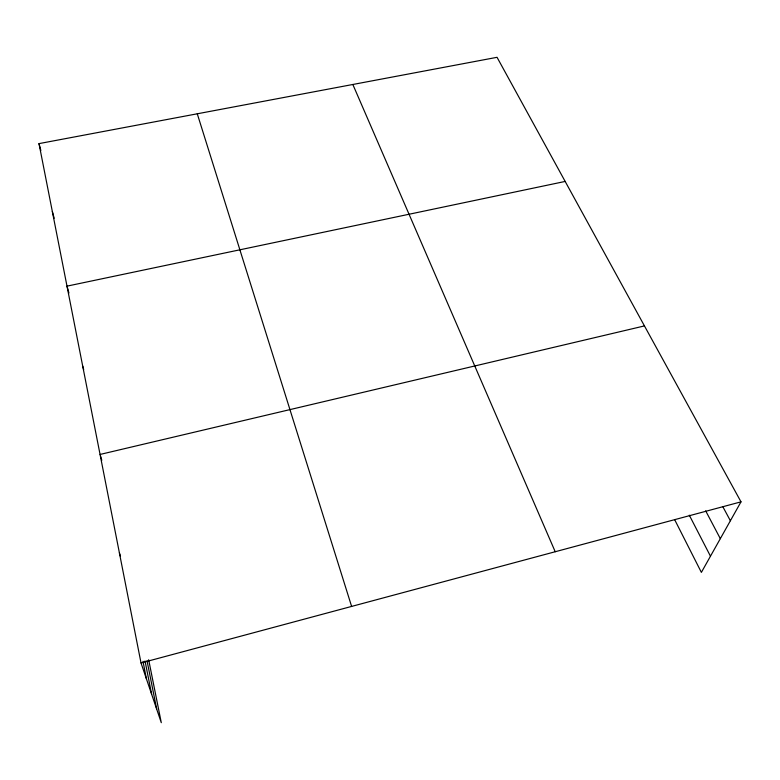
<?xml version="1.0" encoding="UTF-8"?>
<svg xmlns="http://www.w3.org/2000/svg" width="780" height="780" viewBox="0 0 780 780"><rect width="100%" height="100%" fill="white"/><g stroke="black" fill="none" stroke-linecap="round" stroke-linejoin="round"><path stroke-width="1.17" d="M148.668 659.753L161.294 722.69L141.024 662.981L39 143.618L497.045 57.31L741 501.842L701.376 572.383L674.632 519.607M141.024 662.981L741 501.842M100.064 454.447L644.456 325.913M565.159 181.438L67.002 286.143L68.942 293.026M722.894 506.805L730.382 520.748M705.676 510.851L720.32 538.658M689.296 515.18L710.463 556.198M352.843 84.484L555.214 551.733M119.389 552.835L120.461 556.247M197.272 113.792L351.614 606.421M100.406 455.618L101.809 460.268M82.69 366.034L83.704 369.525M52.338 211.507L54.191 218.244M39 143.618L40.862 150.482M147.001 660.621L156.682 709.088M145.022 660.933L151.651 694.288M142.974 661.284L146.494 679.097"/></g></svg>
